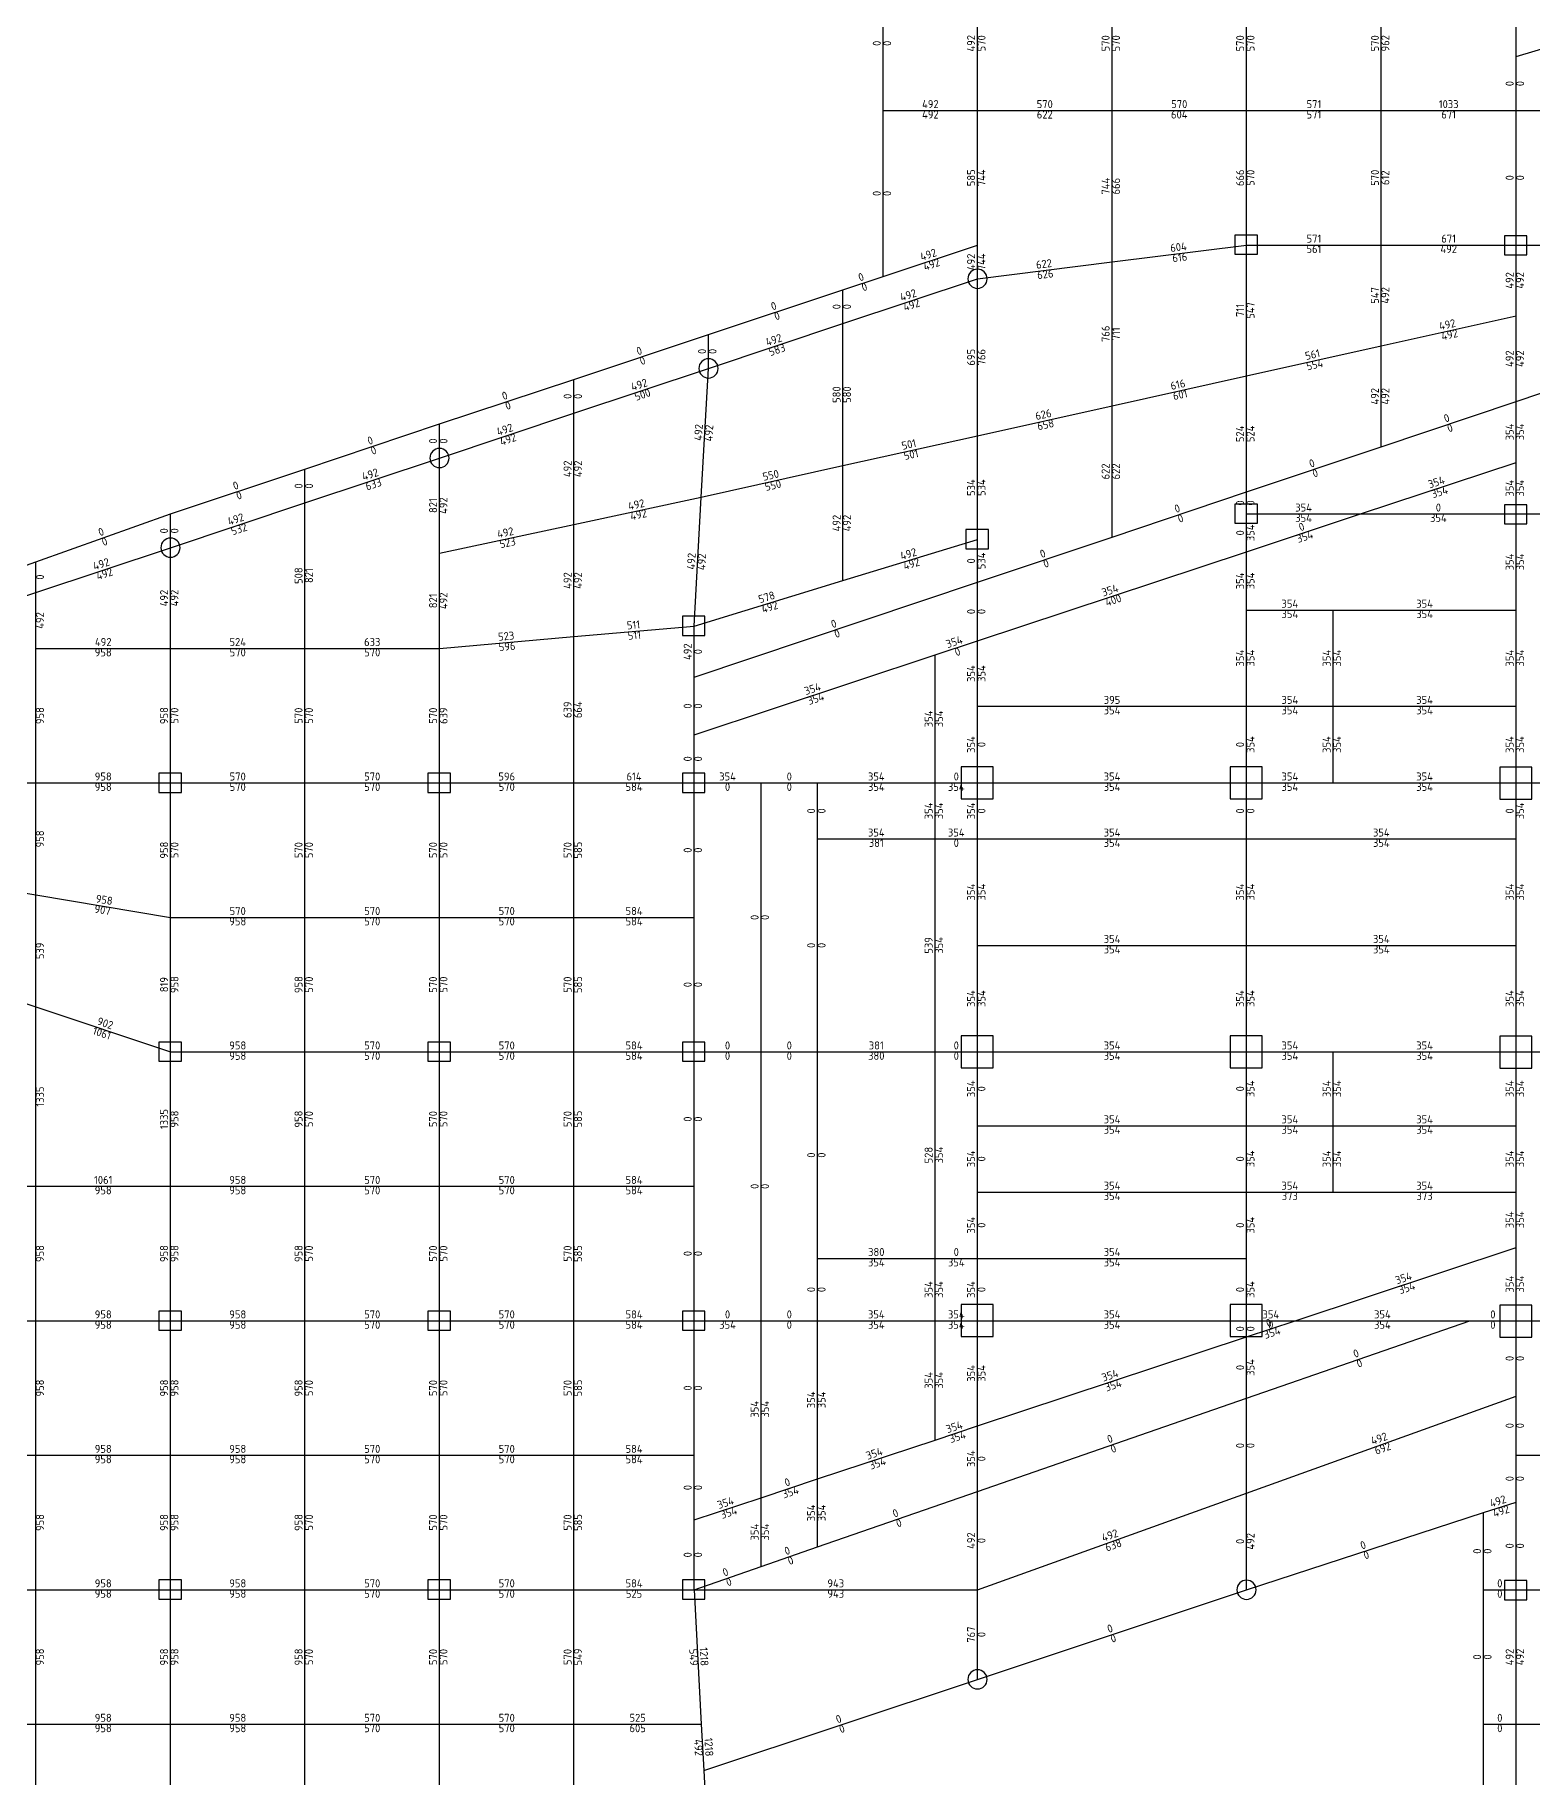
# Model space of a CAD drawing. Header units: millimetres. Extents: x -245177 to 1112891, y -1092030 to 122567.
# Drawn here: x -133135 to -86381, y -1012475 to -958058 of the extents above; entities that cross this region are included whole.
import ezdxf
from ezdxf.enums import TextEntityAlignment as Align

# ---------------------------------------------------------------- set-up
doc = ezdxf.new("R2010")
doc.units = ezdxf.units.MM
doc.header["$MEASUREMENT"] = 0
for name, color, linetype in [('13', 4, 'Continuous'), ('dsg', 7, 'Continuous'), ('jiantu', 134, 'Continuous')]:
    doc.layers.add(name, color=color, linetype=linetype)
doc.styles.add('TrueTypeFont', font='yjkeng.shx', dxfattribs={"bigfont": 'yjkchn.shx'})

msp = doc.modelspace()

# ---------------------------------------------------------------- linework, layer by layer
at = {"layer": 'jiantu'}
for p, q in [((-106645, -960422), (-106644, -956222)), ((-103700, -960422), (-103700, -956222)), ((-99500, -960422), (-99500, -956222)), ((-95300, -960422), (-95300, -956222)), ((-91091, -960422), (-91091, -956222)), ((-86883, -958738), (-86883, -956222)), ((-86883, -958738), (-82691, -957480)), ((-86883, -960422), (-86883, -958738)), ((-106646, -965601), (-106645, -960422)), ((-106645, -960422), (-103700, -960422)), ((-103700, -960422), (-99500, -960422)), ((-103700, -964622), (-103700, -960422)), ((-99500, -960422), (-95300, -960422)), ((-99500, -965149), (-99500, -960422)), ((-95300, -960422), (-91091, -960422)), ((-95300, -964622), (-95300, -960422)), ((-91091, -964622), (-91091, -960422)), ((-91091, -960422), (-86883, -960422)), ((-86883, -960422), (-82691, -960422)), ((-86883, -964622), (-86883, -960422)), ((-106646, -965601), (-103700, -964622)), ((-103700, -965676), (-103700, -964622)), ((-99500, -965149), (-95300, -964622)), ((-95300, -968708), (-95300, -964622)), ((-95300, -964622), (-91091, -964622)), ((-91091, -964622), (-86883, -964622)), ((-91091, -967771), (-91091, -964622)), ((-86883, -966834), (-86883, -964622)), ((-86883, -964622), (-82691, -964622)), ((-103700, -965676), (-99500, -965149)), ((-99500, -969643), (-99500, -965149)), ((-107900, -966022), (-106646, -965601)), ((-107900, -967076), (-103700, -965676)), ((-103700, -970578), (-103700, -965676)), ((-112100, -967412), (-107900, -966022)), ((-107900, -967076), (-107900, -966022)), ((-91091, -967771), (-86883, -966834)), ((-86883, -969510), (-86883, -966834)), ((-116300, -968821), (-112100, -967412)), ((-112100, -968476), (-107900, -967076)), ((-112100, -968476), (-112100, -967412)), ((-107900, -971513), (-107900, -967076)), ((-95300, -968708), (-91091, -967771)), ((-91091, -970922), (-91091, -967771)), ((-116300, -969876), (-112100, -968476)), ((-112325, -972499), (-112100, -968476)), ((-120500, -970212), (-116300, -968821)), ((-116300, -969876), (-116300, -968821)), ((-99500, -969643), (-95300, -968708)), ((-95300, -972335), (-95300, -968708)), ((-86883, -969510), (-85368, -969002)), ((-103700, -970578), (-99500, -969643)), ((-99500, -973744), (-99500, -969643)), ((-91091, -970922), (-86883, -969510)), ((-86883, -971413), (-86883, -969510)), ((-124700, -971621), (-120500, -970212)), ((-120500, -971276), (-116300, -969876)), ((-120500, -971276), (-120500, -970212)), ((-116300, -973350), (-116300, -969876)), ((-107900, -971513), (-103700, -970578)), ((-103700, -973822), (-103700, -970578)), ((-124700, -972676), (-120500, -971276)), ((-120500, -974249), (-120500, -971276)), ((-95300, -972335), (-91091, -970922)), ((-128900, -973022), (-124700, -971621)), ((-124700, -972676), (-124700, -971621)), ((-112325, -972499), (-107900, -971513)), ((-107900, -975103), (-107900, -971513)), ((-91736, -973022), (-86883, -971413)), ((-86883, -973022), (-86883, -971413)), ((-99500, -973744), (-95300, -972335)), ((-95300, -973022), (-95300, -972335)), ((-128900, -974076), (-124700, -972676)), ((-124700, -977222), (-124700, -972676)), ((-116300, -973350), (-112325, -972499)), ((-112550, -976522), (-112325, -972499)), ((-133100, -974513), (-128900, -973022)), ((-128900, -974076), (-128900, -973022)), ((-120500, -974249), (-116300, -973350)), ((-116300, -976852), (-116300, -973350)), ((-95300, -974203), (-95300, -973022)), ((-95300, -974203), (-91736, -973022)), ((-95300, -973022), (-91736, -973022)), ((-91736, -973022), (-86883, -973022)), ((-86883, -976025), (-86883, -973022)), ((-86883, -973022), (-85368, -973022)), ((-107900, -975103), (-103700, -973822)), ((-103700, -975154), (-99500, -973744)), ((-103700, -975154), (-103700, -973822)), ((-136494, -975718), (-133100, -974513)), ((-133100, -975476), (-128900, -974076)), ((-133100, -975476), (-133100, -974513)), ((-128900, -977222), (-128900, -974076)), ((-120500, -977222), (-120500, -974249)), ((-103700, -976987), (-95300, -974203)), ((-95300, -976025), (-95300, -974203)), ((-112550, -976522), (-107900, -975103)), ((-112550, -978124), (-103700, -975154)), ((-103700, -976987), (-103700, -975154)), ((-137312, -976880), (-133100, -975476)), ((-133100, -977222), (-133100, -975476)), ((-95300, -979029), (-95300, -976025)), ((-95300, -976025), (-92597, -976025)), ((-92597, -976025), (-86883, -976025)), ((-92597, -979029), (-92597, -976025)), ((-86883, -979029), (-86883, -976025)), ((-116300, -976852), (-112550, -976522)), ((-112550, -978124), (-112550, -976522)), ((-133100, -981422), (-133100, -977222)), ((-133100, -977222), (-128900, -977222)), ((-128900, -977222), (-124700, -977222)), ((-128900, -981422), (-128900, -977222)), ((-124700, -981422), (-124700, -977222)), ((-124700, -977222), (-120500, -977222)), ((-120500, -977222), (-116300, -976852)), ((-120500, -981422), (-120500, -977222)), ((-116300, -981422), (-116300, -976852)), ((-105026, -977427), (-103700, -976987)), ((-103700, -979029), (-103700, -976987)), ((-112550, -979920), (-105026, -977427)), ((-105026, -981422), (-105026, -977427)), ((-112550, -979920), (-112550, -978124)), ((-103700, -979029), (-95300, -979029)), ((-103700, -981422), (-103700, -979029)), ((-95300, -981422), (-95300, -979029)), ((-95300, -979029), (-92597, -979029)), ((-92597, -979029), (-86883, -979029)), ((-92597, -981422), (-92597, -979029)), ((-86883, -981422), (-86883, -979029)), ((-112550, -981422), (-112550, -979920)), ((-137300, -981422), (-133100, -981422)), ((-133100, -981422), (-128900, -981422)), ((-133100, -984919), (-133100, -981422)), ((-128900, -985622), (-128900, -981422)), ((-128900, -981422), (-124700, -981422)), ((-124700, -981422), (-120500, -981422)), ((-124700, -985622), (-124700, -981422)), ((-120500, -985622), (-120500, -981422)), ((-120500, -981422), (-116300, -981422)), ((-116300, -981422), (-112550, -981422)), ((-116300, -985622), (-116300, -981422)), ((-112550, -985622), (-112550, -981422)), ((-112550, -981422), (-110460, -981422)), ((-110460, -981422), (-108694, -981422)), ((-110460, -989822), (-110460, -981422)), ((-108694, -981422), (-105026, -981422)), ((-108694, -983172), (-108694, -981422)), ((-105026, -981422), (-103700, -981422)), ((-105026, -983172), (-105026, -981422)), ((-103700, -983172), (-103700, -981422)), ((-103700, -981422), (-95300, -981422)), ((-95300, -983172), (-95300, -981422)), ((-95300, -981422), (-92597, -981422)), ((-92597, -981422), (-86883, -981422)), ((-86883, -981422), (-85368, -981422)), ((-86883, -983172), (-86883, -981422)), ((-108694, -989822), (-108694, -983172)), ((-108694, -983172), (-105026, -983172)), ((-105026, -989822), (-105026, -983172)), ((-105026, -983172), (-103700, -983172)), ((-103700, -983172), (-95300, -983172)), ((-103700, -986497), (-103700, -983172)), ((-95300, -986497), (-95300, -983172)), ((-95300, -983172), (-86883, -983172)), ((-86883, -986497), (-86883, -983172)), ((-137300, -984216), (-133100, -984919)), ((-133100, -988416), (-133100, -984919)), ((-133100, -984919), (-128900, -985622)), ((-128900, -985622), (-124700, -985622)), ((-128900, -989822), (-128900, -985622)), ((-124700, -989822), (-124700, -985622)), ((-124700, -985622), (-120500, -985622)), ((-120500, -985622), (-116300, -985622)), ((-120500, -989822), (-120500, -985622)), ((-116300, -989822), (-116300, -985622)), ((-116300, -985622), (-112550, -985622)), ((-112550, -989822), (-112550, -985622)), ((-103700, -986497), (-95300, -986497)), ((-103700, -989822), (-103700, -986497)), ((-95300, -989822), (-95300, -986497)), ((-95300, -986497), (-86883, -986497)), ((-86883, -989822), (-86883, -986497)), ((-137300, -987010), (-133100, -988416)), ((-133100, -988416), (-128900, -989822)), ((-133100, -994022), (-133100, -988416)), ((-128900, -994022), (-128900, -989822)), ((-128900, -989822), (-124700, -989822)), ((-124700, -989822), (-120500, -989822)), ((-124700, -994022), (-124700, -989822)), ((-120500, -994022), (-120500, -989822)), ((-120500, -989822), (-116300, -989822)), ((-116300, -989822), (-112550, -989822)), ((-116300, -994022), (-116300, -989822)), ((-112550, -994022), (-112550, -989822)), ((-112550, -989822), (-110460, -989822)), ((-110460, -989822), (-108694, -989822)), ((-110460, -998222), (-110460, -989822)), ((-108694, -989822), (-105026, -989822)), ((-108694, -996273), (-108694, -989822)), ((-105026, -989822), (-103700, -989822)), ((-105026, -996273), (-105026, -989822)), ((-103700, -989822), (-95300, -989822)), ((-103700, -992130), (-103700, -989822)), ((-95300, -989822), (-92597, -989822)), ((-95300, -992130), (-95300, -989822)), ((-92597, -989822), (-86883, -989822)), ((-92597, -992130), (-92597, -989822)), ((-86883, -989822), (-85368, -989822)), ((-86883, -992130), (-86883, -989822)), ((-103700, -992130), (-95300, -992130)), ((-103700, -994201), (-103700, -992130)), ((-95300, -992130), (-92597, -992130)), ((-95300, -994201), (-95300, -992130)), ((-92597, -992130), (-86883, -992130)), ((-92597, -994201), (-92597, -992130)), ((-86883, -994201), (-86883, -992130)), ((-137300, -994022), (-133100, -994022)), ((-133100, -998222), (-133100, -994022)), ((-133100, -994022), (-128900, -994022)), ((-128900, -994022), (-124700, -994022)), ((-128900, -998222), (-128900, -994022)), ((-124700, -998222), (-124700, -994022)), ((-124700, -994022), (-120500, -994022)), ((-120500, -994022), (-116300, -994022)), ((-120500, -998222), (-120500, -994022)), ((-116300, -998222), (-116300, -994022)), ((-116300, -994022), (-112550, -994022)), ((-112550, -998222), (-112550, -994022)), ((-103700, -996273), (-103700, -994201)), ((-103700, -994201), (-95300, -994201)), ((-95300, -996273), (-95300, -994201)), ((-95300, -994201), (-92597, -994201)), ((-92597, -994201), (-86883, -994201)), ((-86883, -995935), (-86883, -994201)), ((-108694, -998222), (-108694, -996273)), ((-108694, -996273), (-105026, -996273)), ((-105026, -998222), (-105026, -996273)), ((-105026, -996273), (-103700, -996273)), ((-103700, -996273), (-95300, -996273)), ((-103700, -998222), (-103700, -996273)), ((-95300, -998222), (-95300, -996273)), ((-93784, -998222), (-86883, -995935)), ((-86883, -998222), (-86883, -995935)), ((-137300, -998222), (-133100, -998222)), ((-133100, -998222), (-128900, -998222)), ((-133100, -1002422), (-133100, -998222)), ((-128900, -1002422), (-128900, -998222)), ((-128900, -998222), (-124700, -998222)), ((-124700, -998222), (-120500, -998222)), ((-124700, -1002422), (-124700, -998222)), ((-120500, -1002422), (-120500, -998222)), ((-120500, -998222), (-116300, -998222)), ((-116300, -998222), (-112550, -998222)), ((-116300, -1002422), (-116300, -998222)), ((-112550, -1002422), (-112550, -998222)), ((-112550, -998222), (-110460, -998222)), ((-110460, -998222), (-108694, -998222)), ((-110460, -1003748), (-110460, -998222)), ((-108694, -998222), (-105026, -998222)), ((-108694, -1003163), (-108694, -998222)), ((-105026, -998222), (-103700, -998222)), ((-105026, -1001947), (-105026, -998222)), ((-103700, -1001507), (-103700, -998222)), ((-103700, -998222), (-95300, -998222)), ((-95300, -1000639), (-88330, -998222)), ((-95300, -998724), (-95300, -998222)), ((-95300, -998724), (-93784, -998222)), ((-95300, -998222), (-93784, -998222)), ((-93784, -998222), (-88330, -998222)), ((-88330, -998222), (-86883, -998222)), ((-86883, -1000574), (-86883, -998222)), ((-86883, -998222), (-85368, -998222)), ((-103700, -1001507), (-95300, -998724)), ((-95300, -1000639), (-95300, -998724)), ((-103700, -1003552), (-95300, -1000639)), ((-95300, -1003601), (-86883, -1000574)), ((-95300, -1003601), (-95300, -1000639)), ((-86883, -1002422), (-86883, -1000574)), ((-105026, -1001947), (-103700, -1001507)), ((-103700, -1003552), (-103700, -1001507)), ((-108694, -1003163), (-105026, -1001947)), ((-137300, -1002422), (-133100, -1002422)), ((-133100, -1006622), (-133100, -1002422)), ((-133100, -1002422), (-128900, -1002422)), ((-128900, -1002422), (-124700, -1002422)), ((-128900, -1006622), (-128900, -1002422)), ((-124700, -1006622), (-124700, -1002422)), ((-124700, -1002422), (-120500, -1002422)), ((-120500, -1002422), (-116300, -1002422)), ((-120500, -1006622), (-120500, -1002422)), ((-116300, -1006622), (-116300, -1002422)), ((-116300, -1002422), (-112550, -1002422)), ((-112550, -1004440), (-112550, -1002422)), ((-86883, -1002422), (-82691, -1002422)), ((-86883, -1003882), (-86883, -1002422)), ((-110460, -1003748), (-108694, -1003163)), ((-108694, -1005285), (-108694, -1003163)), ((-112550, -1004440), (-110460, -1003748)), ((-110460, -1005897), (-110460, -1003748)), ((-108694, -1005285), (-103700, -1003552)), ((-103700, -1006622), (-103700, -1003552)), ((-103700, -1006622), (-95300, -1003601)), ((-95300, -1006622), (-95300, -1003601)), ((-87898, -1004212), (-86883, -1003882)), ((-86883, -1006622), (-86883, -1003882)), ((-112550, -1006622), (-112550, -1004440)), ((-95300, -1006622), (-87898, -1004212)), ((-87898, -1006622), (-87898, -1004212)), ((-110460, -1005897), (-108694, -1005285)), ((-112550, -1006622), (-110460, -1005897)), ((-137300, -1006622), (-133100, -1006622)), ((-133100, -1006622), (-128900, -1006622)), ((-133100, -1010822), (-133100, -1006622)), ((-128900, -1010822), (-128900, -1006622)), ((-128900, -1006622), (-124700, -1006622)), ((-124700, -1006622), (-120500, -1006622)), ((-124700, -1010822), (-124700, -1006622)), ((-120500, -1010822), (-120500, -1006622)), ((-120500, -1006622), (-116300, -1006622)), ((-116300, -1006622), (-112550, -1006622)), ((-116300, -1010822), (-116300, -1006622)), ((-112550, -1006622), (-112325, -1010822)), ((-112550, -1006622), (-103700, -1006622)), ((-103700, -1009422), (-103700, -1006622)), ((-103700, -1009422), (-95300, -1006622)), ((-87898, -1006622), (-86883, -1006622)), ((-87898, -1010822), (-87898, -1006622)), ((-86883, -1010822), (-86883, -1006622)), ((-86883, -1006622), (-82691, -1006622)), ((-112247, -1012271), (-103700, -1009422)), ((-137300, -1010822), (-133100, -1010822)), ((-133100, -1015022), (-133100, -1010822)), ((-133100, -1010822), (-128900, -1010822)), ((-128900, -1010822), (-124700, -1010822)), ((-128900, -1015022), (-128900, -1010822)), ((-124700, -1015022), (-124700, -1010822)), ((-124700, -1010822), (-120500, -1010822)), ((-120500, -1010822), (-116300, -1010822)), ((-120500, -1015022), (-120500, -1010822)), ((-116300, -1015022), (-116300, -1010822)), ((-116300, -1010822), (-112325, -1010822)), ((-112325, -1010822), (-112247, -1012271)), ((-87898, -1010822), (-86883, -1010822)), ((-87898, -1015022), (-87898, -1010822)), ((-86883, -1010822), (-82691, -1010822)), ((-86883, -1015022), (-86883, -1010822)), ((-112247, -1012271), (-112100, -1015022))]:
    msp.add_line(p, q, dxfattribs=at)
at = {"layer": 'jiantu', "color": 54}
for points in [[(-94960, -964312), (-95660, -964312), (-95660, -964912), (-94960, -964912)], [(-86543, -964332), (-87243, -964332), (-87243, -964932), (-86543, -964932)], [(-94960, -972712), (-95660, -972712), (-95660, -973312), (-94960, -973312)], [(-86543, -972732), (-87243, -972732), (-87243, -973332), (-86543, -973332)], [(-103360, -973512), (-104060, -973512), (-104060, -974112), (-103360, -974112)], [(-112210, -976217), (-112910, -976217), (-112910, -976817), (-112210, -976817)], [(-128560, -981117), (-129260, -981117), (-129260, -981717), (-128560, -981717)], [(-120160, -981117), (-120860, -981117), (-120860, -981717), (-120160, -981717)], [(-112210, -981117), (-112910, -981117), (-112910, -981717), (-112210, -981717)], [(-103210, -980917), (-104210, -980917), (-104210, -981917), (-103210, -981917)], [(-94810, -980917), (-95810, -980917), (-95810, -981917), (-94810, -981917)], [(-86393, -980932), (-87393, -980932), (-87393, -981932), (-86393, -981932)], [(-128560, -989517), (-129260, -989517), (-129260, -990117), (-128560, -990117)], [(-120160, -989517), (-120860, -989517), (-120860, -990117), (-120160, -990117)], [(-112210, -989517), (-112910, -989517), (-112910, -990117), (-112210, -990117)], [(-103210, -989317), (-104210, -989317), (-104210, -990317), (-103210, -990317)], [(-94810, -989317), (-95810, -989317), (-95810, -990317), (-94810, -990317)], [(-86393, -989332), (-87393, -989332), (-87393, -990332), (-86393, -990332)], [(-128560, -997917), (-129260, -997917), (-129260, -998517), (-128560, -998517)], [(-120160, -997917), (-120860, -997917), (-120860, -998517), (-120160, -998517)], [(-112210, -997917), (-112910, -997917), (-112910, -998517), (-112210, -998517)], [(-103210, -997717), (-104210, -997717), (-104210, -998717), (-103210, -998717)], [(-94810, -997717), (-95810, -997717), (-95810, -998717), (-94810, -998717)], [(-86393, -997732), (-87393, -997732), (-87393, -998732), (-86393, -998732)], [(-128560, -1006317), (-129260, -1006317), (-129260, -1006917), (-128560, -1006917)], [(-120160, -1006317), (-120860, -1006317), (-120860, -1006917), (-120160, -1006917)], [(-112210, -1006317), (-112910, -1006317), (-112910, -1006917), (-112210, -1006917)], [(-86543, -1006332), (-87243, -1006332), (-87243, -1006932), (-86543, -1006932)]]:
    msp.add_lwpolyline(points, close=True, dxfattribs=at)
for points in [[(-103400, -965676, 1), (-104000, -965676, 1)], [(-111800, -968476, 1), (-112400, -968476, 1)], [(-120200, -971276, 1), (-120800, -971276, 1)], [(-128600, -974076, 1), (-129200, -974076, 1)], [(-95000, -1006622, 1), (-95600, -1006622, 1)], [(-103400, -1009422, 1), (-104000, -1009422, 1)]]:
    msp.add_lwpolyline(points, format="xyb", close=True, dxfattribs=at)

# ---------------------------------------------------------------- texts
at = {"layer": '13', "color": 4, "linetype": 'Continuous', "style": 'TrueTypeFont'}
for s, rotation, p in [('570', 90, (-103700, -958322)), ('570', 90, (-99500, -958322)), ('570', 90, (-95300, -958322)), ('744', 90, (-103700, -962522)), ('666', 90, (-99500, -962785)), ('570', 90, (-95300, -962522)), ('612', 90, (-91091, -962522)), ('744', 90, (-103700, -965149)), ('616', 7.1526, (-97400, -964885)), ('626', 7.1526, (-101600, -965412)), ('547', 90, (-95300, -966665)), ('711', 90, (-99500, -967396)), ('583', 18.4349, (-110000, -967776)), ('554', 12.5527, (-93195, -968239)), ('580', 90, (-107900, -969295)), ('601', 12.5527, (-97400, -969176)), ('658', 12.5527, (-101600, -970111)), ('622', 90, (-99500, -971694)), ('633', 18.4349, (-122600, -971976)), ('550', 12.5527, (-110112, -972006)), ('534', 90, (-103700, -972200)), ('532', 18.4349, (-126800, -973376)), ('534', 90, (-103700, -974488)), ('596', 5.0319, (-118400, -977037)), ('664', 90, (-116300, -979137)), ('570', 90, (-128900, -979322)), ('570', 90, (-124700, -979322)), ('639', 90, (-120500, -979322)), ('570', 90, (-128900, -983522)), ('570', 90, (-124700, -983522)), ('570', 90, (-120500, -983522)), ('585', 90, (-116300, -983522)), ('539', 90, (-133100, -986667)), ('570', 90, (-124700, -987722)), ('570', 90, (-120500, -987722)), ('585', 90, (-116300, -987722)), ('570', 90, (-124700, -991922)), ('570', 90, (-120500, -991922)), ('585', 90, (-116300, -991922)), ('570', 90, (-124700, -996122)), ('570', 90, (-120500, -996122)), ('585', 90, (-116300, -996122)), ('570', 90, (-124700, -1000322)), ('570', 90, (-120500, -1000322)), ('585', 90, (-116300, -1000322)), ('692', 19.7787, (-91091, -1002088)), ('570', 90, (-124700, -1004522)), ('570', 90, (-120500, -1004522)), ('585', 90, (-116300, -1004522)), ('638', 19.7787, (-99500, -1005111)), ('570', 90, (-124700, -1008722)), ('570', 90, (-120500, -1008722)), ('549', 90, (-116300, -1008722)), ('549', 273.0665, (-112437, -1008722))]:
    msp.add_text(s, height=250, rotation=rotation, dxfattribs=at).set_placement(p, align=Align.TOP_CENTER)
for s, rotation, p in [('570', 90, (-99500, -958322)), ('570', 90, (-95300, -958322)), ('570', 90, (-91091, -958322)), ('585', 90, (-103700, -962522)), ('744', 90, (-99500, -962785)), ('666', 90, (-95300, -962522)), ('570', 90, (-91091, -962522)), ('604', 7.1526, (-97400, -964885)), ('622', 7.1526, (-101600, -965412)), ('547', 90, (-91091, -966196)), ('711', 90, (-95300, -966665)), ('695', 90, (-103700, -968127)), ('561', 12.5527, (-93195, -968239)), ('580', 90, (-107900, -969295)), ('616', 12.5527, (-97400, -969176)), ('626', 12.5527, (-101600, -970111)), ('550', 12.5527, (-110112, -972006)), ('622', 90, (-99500, -971694)), ('534', 90, (-103700, -972200)), ('578', 16.9661, (-110225, -975812)), ('639', 90, (-116300, -979137)), ('570', 90, (-124700, -979322)), ('570', 90, (-120500, -979322)), ('570', 90, (-124700, -983522)), ('570', 90, (-120500, -983522)), ('570', 90, (-116300, -983522)), ('539', 90, (-105026, -986497)), ('570', 90, (-120500, -987722)), ('570', 90, (-116300, -987722)), ('570', 90, (-120500, -991922)), ('570', 90, (-116300, -991922)), ('528', 90, (-105026, -993047)), ('570', 90, (-120500, -996122)), ('570', 90, (-116300, -996122)), ('570', 90, (-120500, -1000322)), ('570', 90, (-116300, -1000322)), ('570', 90, (-120500, -1004522)), ('570', 90, (-116300, -1004522)), ('570', 90, (-120500, -1008722)), ('570', 90, (-116300, -1008722))]:
    msp.add_text(s, height=250, rotation=rotation, dxfattribs=at).set_placement(p, align=Align.BOTTOM_CENTER)
for s, p in [('570', (-101600, -960422)), ('570', (-97400, -960422)), ('571', (-93195, -960422)), ('571', (-93195, -964622)), ('671', (-88987, -964622)), ('633', (-122600, -977222)), ('570', (-126800, -981422)), ('570', (-122600, -981422)), ('596', (-118400, -981422)), ('614', (-114425, -981422)), ('570', (-126800, -985622)), ('570', (-122600, -985622)), ('570', (-118400, -985622)), ('584', (-114425, -985622)), ('570', (-122600, -989822)), ('570', (-118400, -989822)), ('584', (-114425, -989822)), ('570', (-122600, -994022)), ('570', (-118400, -994022)), ('584', (-114425, -994022)), ('570', (-122600, -998222)), ('570', (-118400, -998222)), ('584', (-114425, -998222)), ('570', (-122600, -1002422)), ('570', (-118400, -1002422)), ('584', (-114425, -1002422)), ('570', (-122600, -1006622)), ('570', (-118400, -1006622)), ('584', (-114425, -1006622)), ('570', (-122600, -1010822)), ('570', (-118400, -1010822)), ('525', (-114312, -1010822))]:
    msp.add_text(s, height=250, dxfattribs=at).set_placement(p, align=Align.BOTTOM_CENTER)
for s, p in [('622', (-101600, -960422)), ('604', (-97400, -960422)), ('571', (-93195, -960422)), ('671', (-88987, -960422)), ('561', (-93195, -964622)), ('570', (-126800, -977222)), ('570', (-122600, -977222)), ('570', (-126800, -981422)), ('570', (-122600, -981422)), ('570', (-118400, -981422)), ('584', (-114425, -981422)), ('570', (-122600, -985622)), ('570', (-118400, -985622)), ('584', (-114425, -985622)), ('570', (-122600, -989822)), ('570', (-118400, -989822)), ('584', (-114425, -989822)), ('570', (-122600, -994022)), ('570', (-118400, -994022)), ('584', (-114425, -994022)), ('570', (-122600, -998222)), ('570', (-118400, -998222)), ('584', (-114425, -998222)), ('570', (-122600, -1002422)), ('570', (-118400, -1002422)), ('584', (-114425, -1002422)), ('570', (-122600, -1006622)), ('570', (-118400, -1006622)), ('525', (-114425, -1006622)), ('570', (-122600, -1010822)), ('570', (-118400, -1010822)), ('605', (-114312, -1010822))]:
    msp.add_text(s, height=250, dxfattribs=at).set_placement(p, align=Align.TOP_CENTER)
at = {"layer": 'dsg', "color": 1, "linetype": 'Continuous', "style": 'TrueTypeFont'}
for s, rotation, p in [('0', 90, (-106645, -958322)), ('492', 90, (-103700, -958322)), ('0', 90, (-86883, -959580)), ('0', 90, (-86883, -962522)), ('0', 90, (-106646, -963011)), ('492', 18.3766, (-105173, -965111)), ('492', 90, (-103700, -965149)), ('0', 18.5719, (-107273, -965811)), ('492', 90, (-86883, -965728)), ('0', 18.3182, (-110000, -966717)), ('492', 18.4349, (-105800, -966376)), ('0', 90, (-107900, -966549)), ('492', 12.5527, (-88987, -967302)), ('492', 18.4349, (-110000, -967776)), ('0', 18.5384, (-114200, -968116)), ('0', 90, (-112100, -967944)), ('492', 90, (-86883, -968172)), ('492', 18.4349, (-114200, -969176)), ('492', 90, (-91091, -969347)), ('0', 18.3313, (-118400, -969516)), ('0', 90, (-116300, -969348)), ('492', 18.4349, (-118400, -970576)), ('492', 86.7988, (-112212, -970487)), ('0', 18.5522, (-88987, -970216)), ('354', 90, (-86883, -970462)), ('0', 18.5471, (-122600, -970917)), ('0', 90, (-120500, -970744)), ('501', 12.5527, (-105800, -971046)), ('524', 90, (-95300, -970521)), ('0', 18.5522, (-93195, -971629)), ('492', 18.4349, (-122600, -971976)), ('492', 90, (-116300, -971613)), ('354', 18.3376, (-89309, -972218)), ('0', 18.4393, (-126800, -972322)), ('0', 90, (-124700, -972149)), ('354', 90, (-86883, -972218)), ('492', 12.0828, (-114312, -972924)), ('0', 18.5522, (-97400, -973040)), ('0', 90, (-95300, -972678)), ('0', 19.5427, (-131000, -973767)), ('0', 90, (-128900, -973549)), ('492', 18.4349, (-126800, -973376)), ('492', 12.0828, (-118400, -973799)), ('492', 90, (-107900, -973308)), ('0', 18.3376, (-93518, -973612)), ('0', 90, (-95300, -973612)), ('492', 18.4349, (-131000, -974776)), ('492', 86.7988, (-112437, -974510)), ('492', 16.9661, (-105800, -974462)), ('0', 90, (-103700, -974488)), ('0', 18.5522, (-101600, -974449)), ('354', 90, (-86883, -974523)), ('508', 90, (-124700, -974949)), ('492', 90, (-116300, -975101)), ('354', 90, (-95300, -975114)), ('492', 90, (-128900, -975649)), ('354', 18.3376, (-99500, -975595)), ('0', 90, (-103700, -976070)), ('523', 5.0319, (-118400, -977037)), ('511', 5.0319, (-114425, -976687)), ('0', 18.5522, (-108125, -976639)), ('492', 90, (-112550, -977323)), ('354', 18.3376, (-104363, -977207)), ('354', 90, (-95300, -977527)), ('354', 90, (-92597, -977527)), ('354', 90, (-86883, -977527)), ('354', 90, (-103700, -978008)), ('354', 18.3376, (-108788, -978673)), ('0', 90, (-112550, -979022)), ('354', 90, (-105026, -979424)), ('354', 90, (-103700, -980225)), ('354', 90, (-92597, -980225)), ('354', 90, (-86883, -980225)), ('0', 90, (-95300, -980225)), ('0', 90, (-112550, -980671)), ('0', 90, (-108694, -982297)), ('354', 90, (-105026, -982297)), ('354', 90, (-103700, -982297)), ('0', 90, (-95300, -982297)), ('0', 90, (-86883, -982297)), ('0', 90, (-112550, -983522)), ('354', 90, (-103700, -984834)), ('354', 90, (-95300, -984834)), ('354', 90, (-86883, -984834)), ('0', 90, (-110460, -985622)), ('0', 90, (-108694, -986497)), ('0', 90, (-112550, -987722)), ('354', 90, (-103700, -988159)), ('354', 90, (-95300, -988159)), ('354', 90, (-86883, -988159)), ('354', 90, (-103700, -990976)), ('0', 90, (-95300, -990976)), ('354', 90, (-92597, -990976)), ('354', 90, (-86883, -990976)), ('0', 90, (-112550, -991922)), ('0', 90, (-108694, -993047)), ('354', 90, (-103700, -993165)), ('0', 90, (-95300, -993165)), ('354', 90, (-92597, -993165)), ('354', 90, (-86883, -993165)), ('0', 90, (-110460, -994022)), ('354', 90, (-103700, -995237)), ('0', 90, (-95300, -995237)), ('354', 90, (-86883, -995068)), ('0', 90, (-112550, -996122)), ('354', 18.3346, (-90334, -997078)), ('354', 90, (-86883, -997078)), ('0', 90, (-108694, -997247)), ('354', 90, (-105026, -997247)), ('354', 90, (-103700, -997247)), ('0', 90, (-95300, -997247)), ('0', 90, (-95300, -998473)), ('0', 18.3346, (-94542, -998473)), ('354', 90, (-103700, -999865)), ('0', 90, (-95300, -999681)), ('0', 19.1276, (-91815, -999430)), ('0', 90, (-86883, -999398)), ('354', 90, (-105026, -1000084)), ('354', 18.3346, (-99500, -1000116)), ('0', 90, (-112550, -1000322)), ('354', 90, (-110460, -1000985)), ('354', 90, (-108694, -1000692)), ('354', 18.3346, (-104363, -1001727)), ('0', 19.1276, (-99500, -1002096)), ('492', 19.7787, (-91091, -1002088)), ('0', 90, (-86883, -1001498)), ('354', 18.3346, (-106860, -1002555)), ('354', 90, (-103700, -1002530)), ('0', 90, (-95300, -1002120)), ('0', 90, (-112550, -1003431)), ('0', 18.3346, (-109577, -1003455)), ('0', 90, (-86883, -1003152)), ('354', 18.3346, (-111505, -1004094)), ('354', 90, (-108694, -1004224)), ('492', 18.0299, (-87390, -1004047)), ('0', 19.1276, (-106197, -1004418)), ('354', 90, (-110460, -1004823)), ('492', 90, (-103700, -1005087)), ('492', 19.7787, (-99500, -1005111)), ('0', 90, (-95300, -1005111)), ('0', 90, (-112550, -1005531)), ('0', 19.1276, (-109577, -1005591)), ('0', 18.0299, (-91599, -1005417)), ('0', 90, (-87898, -1005417)), ('0', 90, (-86883, -1005252)), ('0', 19.1276, (-111505, -1006259)), ('0', 18.4349, (-99500, -1008022)), ('0', 90, (-87898, -1008722)), ('492', 90, (-86883, -1008722)), ('0', 18.4349, (-107973, -1010846))]:
    msp.add_text(s, height=250, rotation=rotation, dxfattribs=at).set_placement(p, align=Align.BOTTOM_CENTER)
for s, rotation, p in [('0', 90, (-106645, -958322)), ('0', 90, (-86883, -959580)), ('0', 90, (-86883, -962522)), ('0', 90, (-106646, -963011)), ('492', 18.3766, (-105173, -965111)), ('0', 18.5719, (-107273, -965811)), ('492', 90, (-86883, -965728)), ('492', 18.4349, (-105800, -966376)), ('492', 90, (-91091, -966196)), ('0', 18.3182, (-110000, -966717)), ('0', 90, (-107900, -966549)), ('492', 12.5527, (-88987, -967302)), ('0', 90, (-112100, -967944)), ('492', 90, (-86883, -968172)), ('0', 18.5384, (-114200, -968116)), ('500', 18.4349, (-114200, -969176)), ('492', 90, (-91091, -969347)), ('0', 18.3313, (-118400, -969516)), ('0', 90, (-116300, -969348)), ('492', 86.7988, (-112212, -970487)), ('0', 18.5522, (-88987, -970216)), ('354', 90, (-86883, -970462)), ('0', 90, (-120500, -970744)), ('492', 18.4349, (-118400, -970576)), ('524', 90, (-95300, -970521)), ('0', 18.5471, (-122600, -970917)), ('501', 12.5527, (-105800, -971046)), ('492', 90, (-116300, -971613)), ('0', 18.5522, (-93195, -971629)), ('0', 18.4393, (-126800, -972322)), ('0', 90, (-124700, -972149)), ('354', 18.3376, (-89309, -972218)), ('354', 90, (-86883, -972218)), ('492', 90, (-120500, -972762)), ('492', 12.0828, (-114312, -972924)), ('0', 90, (-95300, -972678)), ('0', 90, (-128900, -973549)), ('492', 90, (-107900, -973308)), ('0', 18.5522, (-97400, -973040)), ('354', 90, (-95300, -973612)), ('0', 19.5427, (-131000, -973767)), ('523', 12.0828, (-118400, -973799)), ('354', 18.3376, (-93518, -973612)), ('492', 86.7988, (-112437, -974510)), ('492', 16.9661, (-105800, -974462)), ('0', 18.5522, (-101600, -974449)), ('354', 90, (-86883, -974523)), ('0', 90, (-133100, -974994)), ('492', 18.4349, (-131000, -974776)), ('492', 90, (-116300, -975101)), ('354', 90, (-95300, -975114)), ('492', 90, (-128900, -975649)), ('492', 90, (-120500, -975735)), ('400', 18.3376, (-99500, -975595)), ('492', 90, (-133100, -976349)), ('492', 16.9661, (-110225, -975812)), ('0', 90, (-103700, -976070)), ('511', 5.0319, (-114425, -976687)), ('0', 18.5522, (-108125, -976639)), ('0', 90, (-112550, -977323)), ('0', 18.3376, (-104363, -977207)), ('354', 90, (-95300, -977527)), ('354', 90, (-92597, -977527)), ('354', 90, (-86883, -977527)), ('354', 90, (-103700, -978008)), ('0', 90, (-112550, -979022)), ('354', 18.3376, (-108788, -978673)), ('354', 90, (-105026, -979424)), ('354', 90, (-95300, -980225)), ('354', 90, (-92597, -980225)), ('354', 90, (-86883, -980225)), ('0', 90, (-103700, -980225)), ('0', 90, (-112550, -980671)), ('0', 90, (-108694, -982297)), ('354', 90, (-105026, -982297)), ('0', 90, (-103700, -982297)), ('0', 90, (-95300, -982297)), ('354', 90, (-86883, -982297)), ('0', 90, (-112550, -983522)), ('354', 90, (-103700, -984834)), ('354', 90, (-95300, -984834)), ('354', 90, (-86883, -984834)), ('0', 90, (-110460, -985622)), ('0', 90, (-108694, -986497)), ('354', 90, (-105026, -986497)), ('0', 90, (-112550, -987722)), ('354', 90, (-103700, -988159)), ('354', 90, (-95300, -988159)), ('354', 90, (-86883, -988159)), ('0', 90, (-103700, -990976)), ('354', 90, (-95300, -990976)), ('354', 90, (-92597, -990976)), ('354', 90, (-86883, -990976)), ('0', 90, (-112550, -991922)), ('0', 90, (-108694, -993047)), ('354', 90, (-105026, -993047)), ('0', 90, (-103700, -993165)), ('354', 90, (-95300, -993165)), ('354', 90, (-92597, -993165)), ('354', 90, (-86883, -993165)), ('0', 90, (-110460, -994022)), ('0', 90, (-103700, -995237)), ('354', 90, (-95300, -995237)), ('354', 90, (-86883, -995068)), ('0', 90, (-112550, -996122)), ('354', 90, (-86883, -997078)), ('0', 90, (-108694, -997247)), ('354', 90, (-105026, -997247)), ('0', 90, (-103700, -997247)), ('354', 90, (-95300, -997247)), ('354', 18.3346, (-90334, -997078)), ('0', 90, (-95300, -998473)), ('354', 18.3346, (-94542, -998473)), ('354', 90, (-103700, -999865)), ('354', 90, (-95300, -999681)), ('0', 19.1276, (-91815, -999430)), ('0', 90, (-86883, -999398)), ('354', 90, (-105026, -1000084)), ('354', 18.3346, (-99500, -1000116)), ('0', 90, (-112550, -1000322)), ('354', 90, (-110460, -1000985)), ('354', 90, (-108694, -1000692)), ('354', 18.3346, (-104363, -1001727)), ('0', 90, (-86883, -1001498)), ('0', 19.1276, (-99500, -1002096)), ('0', 90, (-95300, -1002120)), ('354', 18.3346, (-106860, -1002555)), ('0', 90, (-103700, -1002530)), ('0', 90, (-112550, -1003431)), ('354', 18.3346, (-109577, -1003455)), ('0', 90, (-86883, -1003152)), ('354', 90, (-108694, -1004224)), ('492', 18.0299, (-87390, -1004047)), ('354', 18.3346, (-111505, -1004094)), ('0', 19.1276, (-106197, -1004418)), ('354', 90, (-110460, -1004823)), ('0', 90, (-103700, -1005087)), ('492', 90, (-95300, -1005111)), ('0', 90, (-112550, -1005531)), ('0', 19.1276, (-109577, -1005591)), ('0', 18.0299, (-91599, -1005417)), ('0', 90, (-87898, -1005417)), ('0', 90, (-86883, -1005252)), ('0', 19.1276, (-111505, -1006259)), ('0', 90, (-103700, -1008022)), ('0', 18.4349, (-99500, -1008022)), ('0', 90, (-87898, -1008722)), ('492', 90, (-86883, -1008722)), ('0', 18.4349, (-107973, -1010846)), ('492', 273.0665, (-112286, -1011546))]:
    msp.add_text(s, height=250, rotation=rotation, dxfattribs=at).set_placement(p, align=Align.TOP_CENTER)
at = {"layer": 'dsg', "color": 6, "linetype": 'Continuous', "style": 'TrueTypeFont'}
for s, p in [('962', (-91091, -958322)), ('958', (-133100, -979322)), ('958', (-133100, -983170)), ('958', (-128900, -987722)), ('958', (-128900, -991922)), ('958', (-133100, -996122)), ('958', (-128900, -996122)), ('958', (-133100, -1000322)), ('958', (-128900, -1000322)), ('958', (-133100, -1004522)), ('958', (-128900, -1004522)), ('958', (-133100, -1008722)), ('958', (-128900, -1008722))]:
    msp.add_text(s, height=250, rotation=90, dxfattribs=at).set_placement(p, align=Align.TOP_CENTER)
at = {"layer": 'dsg', "color": 1, "linetype": 'Continuous', "style": 'TrueTypeFont'}
for s, p in [('492', (-105172, -960422)), ('354', (-93518, -973022)), ('0', (-89309, -973022)), ('354', (-93948, -976025)), ('354', (-89740, -976025)), ('492', (-131000, -977222)), ('524', (-126800, -977222)), ('395', (-99500, -979029)), ('354', (-93948, -979029)), ('354', (-89740, -979029)), ('354', (-111505, -981422)), ('0', (-109577, -981422)), ('354', (-106860, -981422)), ('0', (-104363, -981422)), ('354', (-99500, -981422)), ('354', (-93948, -981422)), ('354', (-89740, -981422)), ('354', (-106860, -983172)), ('354', (-104363, -983172)), ('354', (-99500, -983172)), ('354', (-91091, -983172)), ('354', (-99500, -986497)), ('354', (-91091, -986497)), ('0', (-111505, -989822)), ('0', (-109577, -989822)), ('381', (-106860, -989822)), ('0', (-104363, -989822)), ('354', (-99500, -989822)), ('354', (-93948, -989822)), ('354', (-89740, -989822)), ('354', (-99500, -992130)), ('354', (-93948, -992130)), ('354', (-89740, -992130)), ('354', (-99500, -994201)), ('354', (-93948, -994201)), ('354', (-89740, -994201)), ('380', (-106860, -996273)), ('0', (-104363, -996273)), ('354', (-99500, -996273)), ('0', (-111505, -998222)), ('0', (-109577, -998222)), ('354', (-106860, -998222)), ('354', (-104363, -998222)), ('354', (-99500, -998222)), ('354', (-94542, -998222)), ('354', (-91057, -998222)), ('0', (-87606, -998222)), ('0', (-87390, -1006622)), ('0', (-87390, -1010822))]:
    msp.add_text(s, height=250, dxfattribs=at).set_placement(p, align=Align.BOTTOM_CENTER)
for s, p in [('492', (-105172, -960422)), ('492', (-88987, -964622)), ('354', (-93518, -973022)), ('354', (-89309, -973022)), ('354', (-93948, -976025)), ('354', (-89740, -976025)), ('354', (-99500, -979029)), ('354', (-93948, -979029)), ('354', (-89740, -979029)), ('0', (-111505, -981422)), ('0', (-109577, -981422)), ('354', (-106860, -981422)), ('354', (-104363, -981422)), ('354', (-99500, -981422)), ('354', (-93948, -981422)), ('354', (-89740, -981422)), ('381', (-106860, -983172)), ('0', (-104363, -983172)), ('354', (-99500, -983172)), ('354', (-91091, -983172)), ('354', (-99500, -986497)), ('354', (-91091, -986497)), ('0', (-111505, -989822)), ('0', (-109577, -989822)), ('380', (-106860, -989822)), ('0', (-104363, -989822)), ('354', (-99500, -989822)), ('354', (-93948, -989822)), ('354', (-89740, -989822)), ('354', (-99500, -992130)), ('354', (-93948, -992130)), ('354', (-89740, -992130)), ('354', (-99500, -994201)), ('373', (-93948, -994201)), ('373', (-89740, -994201)), ('354', (-106860, -996273)), ('354', (-104363, -996273)), ('354', (-99500, -996273)), ('354', (-111505, -998222)), ('0', (-109577, -998222)), ('354', (-106860, -998222)), ('354', (-104363, -998222)), ('354', (-99500, -998222)), ('0', (-94542, -998222)), ('354', (-91057, -998222)), ('0', (-87606, -998222)), ('0', (-87390, -1006622)), ('0', (-87390, -1010822))]:
    msp.add_text(s, height=250, dxfattribs=at).set_placement(p, align=Align.TOP_CENTER)
at = {"layer": 'dsg', "linetype": 'Continuous', "style": 'TrueTypeFont'}
for s, p in [('1033', (-88987, -960422)), ('1061', (-131000, -994022))]:
    msp.add_text(s, height=250, dxfattribs=at).set_placement(p, align=Align.BOTTOM_CENTER)
at = {"layer": 'dsg', "color": 2, "linetype": 'Continuous', "style": 'TrueTypeFont'}
for s, rotation, p in [('766', 90, (-99500, -967396)), ('821', 90, (-120500, -972762)), ('821', 90, (-120500, -975735)), ('819', 90, (-128900, -987722)), ('902', 341.4921, (-131000, -989119)), ('767', 90, (-103700, -1008022))]:
    msp.add_text(s, height=250, rotation=rotation, dxfattribs=at).set_placement(p, align=Align.BOTTOM_CENTER)
for s, rotation, p in [('766', 90, (-103700, -968127)), ('821', 90, (-124700, -974949)), ('907', 350.4982, (-131000, -985270))]:
    msp.add_text(s, height=250, rotation=rotation, dxfattribs=at).set_placement(p, align=Align.TOP_CENTER)
at = {"layer": 'dsg', "color": 6, "linetype": 'Continuous', "style": 'TrueTypeFont'}
for s, p in [('958', (-131000, -977222)), ('958', (-131000, -981422)), ('958', (-126800, -985622)), ('958', (-126800, -989822)), ('958', (-131000, -994022)), ('958', (-126800, -994022)), ('958', (-131000, -998222)), ('958', (-126800, -998222)), ('958', (-131000, -1002422)), ('958', (-126800, -1002422)), ('958', (-131000, -1006622)), ('958', (-126800, -1006622)), ('943', (-108125, -1006622)), ('958', (-131000, -1010822)), ('958', (-126800, -1010822))]:
    msp.add_text(s, height=250, dxfattribs=at).set_placement(p, align=Align.TOP_CENTER)
for rotation, p in [(90, (-128900, -979322)), (90, (-128900, -983522)), (350.4982, (-131000, -985270)), (90, (-124700, -987722)), (90, (-124700, -991922)), (90, (-128900, -996122)), (90, (-124700, -996122)), (90, (-128900, -1000322)), (90, (-124700, -1000322)), (90, (-128900, -1004522)), (90, (-124700, -1004522)), (90, (-128900, -1008722)), (90, (-124700, -1008722))]:
    msp.add_text('958', height=250, rotation=rotation, dxfattribs=at).set_placement(p, align=Align.BOTTOM_CENTER)
for s, p in [('958', (-131000, -981422)), ('958', (-126800, -989822)), ('958', (-126800, -994022)), ('958', (-131000, -998222)), ('958', (-126800, -998222)), ('958', (-131000, -1002422)), ('958', (-126800, -1002422)), ('958', (-131000, -1006622)), ('958', (-126800, -1006622)), ('943', (-108125, -1006622)), ('958', (-131000, -1010822)), ('958', (-126800, -1010822))]:
    msp.add_text(s, height=250, dxfattribs=at).set_placement(p, align=Align.BOTTOM_CENTER)
at = {"layer": 'dsg', "linetype": 'Continuous', "style": 'TrueTypeFont'}
for s, rotation, p in [('1061', 341.4921, (-131000, -989119)), ('1335', 90, (-133100, -991219))]:
    msp.add_text(s, height=250, rotation=rotation, dxfattribs=at).set_placement(p, align=Align.TOP_CENTER)
for s, rotation, p in [('1335', 90, (-128900, -991922)), ('1218', 273.0665, (-112437, -1008722)), ('1218', 273.0665, (-112286, -1011546))]:
    msp.add_text(s, height=250, rotation=rotation, dxfattribs=at).set_placement(p, align=Align.BOTTOM_CENTER)

doc.saveas('drawing.dxf')
